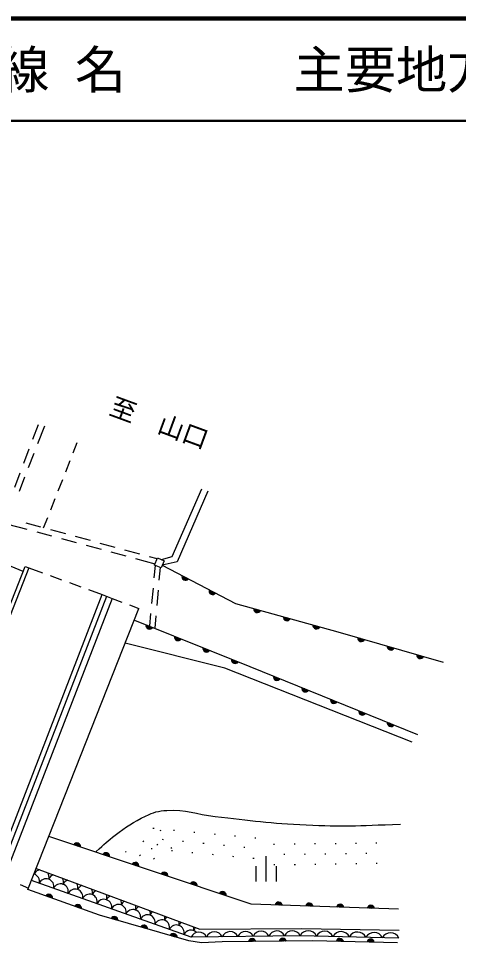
# Model space of a CAD drawing. Units: millimetres, scale not verified. Extents: x 40000 to 680000, y 20000 to 380000.
# Drawn here: x 189862 to 232838, y 289553 to 380000 of the extents above; entities that cross this region are included whole.
import ezdxf
from ezdxf.enums import TextEntityAlignment as Align

# ---------------------------------------------------------------- set-up
doc = ezdxf.new("R2010")
doc.units = ezdxf.units.MM
doc.header["$LTSCALE"] = 1000
for name, color, linetype, lineweight in [('M-BGD', 7, 'Continuous', 25), ('M-BMK-HTXT', 7, 'Continuous', 13), ('M-TTL', 2, 'Continuous', 140), ('M-TTL-LINE', 7, 'Continuous', 50)]:
    doc.layers.add(name, color=color, linetype=linetype, lineweight=lineweight)
doc.layers.add('M-TTL-TXT', color=7, linetype='Continuous')
doc.styles.add('ＭＳ ゴシック', font='')
doc.styles.get('ＭＳ ゴシック').set_extended_font_data('MS Gothic')

msp = doc.modelspace()

# ---------------------------------------------------------------- linework, layer by layer
at = {"layer": 'M-BGD'}
for p, q in [((191773, 340318), (191226, 338866)), ((191758, 338485), (192424, 340200)), ((195208, 337583), (195605, 338591)), ((190874, 337930), (190346, 336526)), ((190852, 336155), (191396, 337553)), ((194474, 335722), (194914, 336838)), ((189994, 335590), (189466, 334186)), ((189946, 333825), (190490, 335223)), ((193740, 333861), (194181, 334978)), ((190322, 325998), (171403, 333654)), ((193007, 332001), (193447, 333117)), ((192316, 330249), (192713, 331257)), ((188786, 330616), (190679, 330105)), ((192057, 330320), (190610, 330716)), ((191645, 329845), (193093, 329454)), ((194469, 329660), (193022, 330056)), ((196880, 329000), (195433, 329396)), ((194058, 329194), (195507, 328803)), ((196472, 328543), (197920, 328152)), ((199291, 328340), (197844, 328736)), ((198886, 327892), (200334, 327501)), ((201703, 327680), (200256, 328076)), ((201300, 327241), (203193, 326730)), ((203396, 327216), (202667, 327416)), ((203213, 326583), (203095, 325363)), ((190873, 326334), (192194, 325854)), ((203611, 325147), (203718, 326372)), ((192946, 325581), (194074, 325172)), ((194826, 324899), (195954, 324489)), ((196706, 324216), (198028, 323736)), ((202999, 324368), (202854, 322875)), ((203393, 322656), (203524, 324151)), ((187921, 296304), (198476, 323563)), ((199009, 323356), (199942, 323001)), ((190767, 294910), (201623, 322361)), ((200690, 322716), (201623, 322361)), ((202758, 321879), (202640, 320659)), ((203199, 320435), (203306, 321660)), ((202998, 300917), (203097, 300907)), ((203706, 300672), (203791, 300725)), ((204989, 300729), (205088, 300719)), ((206980, 300540), (207079, 300531)), ((208971, 300352), (209071, 300343)), ((202003, 299624), (202088, 299676)), ((203899, 299827), (203999, 299818)), ((205890, 299639), (205990, 299629)), ((207881, 299451), (207981, 299441)), ((210962, 300164), (211062, 300154)), ((212953, 299976), (213053, 299966)), ((216778, 299378), (216878, 299380)), ((218778, 299404), (218878, 299405)), ((220778, 299429), (220878, 299430)), ((222777, 299455), (222877, 299456)), ((224777, 299480), (224877, 299481)), ((200300, 298576), (200385, 298628)), ((202809, 298926), (202909, 298916)), ((203379, 299296), (203464, 299349)), ((204755, 298969), (204840, 299021)), ((204801, 298737), (204900, 298728)), ((206792, 298549), (206891, 298540)), ((209872, 299262), (209972, 299253)), ((211864, 299074), (211963, 299065)), ((214778, 299353), (214878, 299354)), ((201675, 298248), (201761, 298301)), ((203051, 297921), (203136, 297973)), ((208783, 298361), (208882, 298352)), ((210774, 298173), (210873, 298163)), ((212765, 297984), (212865, 297975)), ((214028, 298192), (214028, 295692)), ((215791, 298366), (215891, 298367)), ((217791, 298391), (217891, 298392)), ((219790, 298417), (219890, 298418)), ((221790, 298442), (221890, 298443)), ((223790, 298467), (223890, 298469)), ((191583, 296973), (207576, 291043)), ((213028, 297192), (213028, 295692)), ((214804, 297353), (214904, 297354)), ((215028, 297192), (215028, 295692)), ((216803, 297379), (216903, 297380)), ((218803, 297404), (218903, 297405)), ((220803, 297429), (220903, 297431)), ((222803, 297455), (222903, 297456)), ((224803, 297480), (224903, 297481)), ((206717, 290253), (191114, 295788)), ((190009, 295425), (190830, 295070))]:
    msp.add_line(p, q, dxfattribs=at)
for points in [[(203825, 327147), (204865, 327450), (207772, 334074)], [(208360, 333818), (205346, 326938), (203891, 326606)], [(203891, 326606), (211057, 322863), (221068, 320098), (231343, 317132)], [(201182, 321245), (212459, 316716), (228848, 310077)], [(228326, 309310), (210002, 316541), (200292, 318994)], [(226970, 292990), (212589, 293490), (192816, 300092)], [(226893, 289730), (218614, 289896), (209748, 289800), (207748, 289711), (206503, 289894), (197760, 292405), (190767, 294910)], [(227006, 290173), (217359, 290409), (206717, 290253)], [(207576, 291043), (217515, 291122), (227057, 290967)]]:
    msp.add_lwpolyline(points, dxfattribs=at)
for points in [[(203435, 327310), (204073, 327043), (203782, 326346), (203143, 326612)], [(180190, 300220), (190510, 326477), (190873, 326334), (180553, 300078)], [(187473, 296477), (198028, 323736), (199009, 323356), (188454, 296097)]]:
    msp.add_lwpolyline(points, close=True, dxfattribs=at)
for centre, radius, start, end in [((206169, 325477), 354, 161.21521, 323.62039), ((206169, 325477), 283, 163.43925, 321.39635), ((206169, 325477), 212, 167.18557, 317.65002), ((206169, 325477), 142, 174.8973, 309.93829), ((206169, 325477), 100, 185.21497, 299.62063), ((208828, 324088), 354, 161.21521, 323.62039), ((208828, 324088), 283, 163.43925, 321.39635), ((208828, 324088), 212, 167.18557, 317.65002), ((208828, 324088), 142, 174.8973, 309.93829), ((208828, 324088), 100, 185.21497, 299.62063), ((213185, 322331), 354, 173.35819, 335.76337), ((213185, 322331), 283, 175.58223, 333.53933), ((213185, 322331), 212, 179.32855, 329.793), ((213185, 322331), 142, 187.04028, 322.08127), ((213185, 322331), 100, 197.35794, 311.76361), ((216077, 321533), 354, 173.35819, 335.76337), ((216077, 321533), 283, 175.58223, 333.53933), ((216077, 321533), 212, 179.32855, 329.793), ((216077, 321533), 142, 187.04028, 322.08127), ((216077, 321533), 100, 197.35794, 311.76361), ((202665, 320708), 354, 166.91828, 329.32346), ((202665, 320708), 283, 169.14232, 327.09942), ((202665, 320708), 212, 172.88864, 323.35309), ((202665, 320708), 142, 180.60037, 315.64136), ((202665, 320708), 100, 190.91803, 305.3237), ((218968, 320734), 354, 173.35819, 335.76337), ((218968, 320734), 283, 175.58223, 333.53933), ((218968, 320734), 212, 179.32855, 329.793), ((218968, 320734), 142, 187.04028, 322.08127), ((218968, 320734), 100, 197.35794, 311.76361), ((205449, 319590), 354, 166.91828, 329.32346), ((205449, 319590), 283, 169.14232, 327.09942), ((205449, 319590), 212, 172.88864, 323.35309), ((205449, 319590), 142, 180.60037, 315.64136), ((205449, 319590), 100, 190.91803, 305.3237), ((223338, 319499), 354, 172.6967, 335.10188), ((223338, 319499), 283, 174.92074, 332.87784), ((223338, 319499), 212, 178.66706, 329.13151), ((223338, 319499), 142, 186.37879, 321.41978), ((223338, 319499), 100, 196.69646, 311.10212), ((208233, 318472), 354, 166.91828, 329.32346), ((208233, 318472), 283, 169.14232, 327.09942), ((208233, 318472), 212, 172.88864, 323.35309), ((208233, 318472), 142, 180.60037, 315.64136), ((208233, 318472), 100, 190.91803, 305.3237), ((226221, 318667), 354, 172.6967, 335.10188), ((226221, 318667), 283, 174.92074, 332.87784), ((226221, 318667), 212, 178.66706, 329.13151), ((226221, 318667), 142, 186.37879, 321.41978), ((226221, 318667), 100, 196.69646, 311.10212), ((229103, 317835), 354, 172.6967, 335.10188), ((229103, 317835), 283, 174.92074, 332.87784), ((229103, 317835), 212, 178.66706, 329.13151), ((229103, 317835), 142, 186.37879, 321.41978), ((229103, 317835), 100, 196.69646, 311.10212), ((211017, 317354), 354, 166.91828, 329.32346), ((211017, 317354), 283, 169.14232, 327.09942), ((211017, 317354), 212, 172.88864, 323.35309), ((211017, 317354), 142, 180.60037, 315.64136), ((211017, 317354), 100, 190.91803, 305.3237), ((215113, 315699), 354, 166.7445, 329.14968), ((215113, 315699), 283, 168.96854, 326.92564), ((215113, 315699), 212, 172.71487, 323.17931), ((215113, 315699), 142, 180.4266, 315.46758), ((215113, 315699), 100, 190.74426, 305.14992), ((217893, 314573), 354, 166.7445, 329.14968), ((217893, 314573), 283, 168.96854, 326.92564), ((217893, 314573), 212, 172.71487, 323.17931), ((217893, 314573), 142, 180.4266, 315.46758), ((217893, 314573), 100, 190.74426, 305.14992), ((220674, 313447), 354, 166.7445, 329.14968), ((220674, 313447), 283, 168.96854, 326.92564), ((220674, 313447), 212, 172.71487, 323.17931), ((220674, 313447), 142, 180.4266, 315.46758), ((220674, 313447), 100, 190.74426, 305.14992), ((223454, 312320), 354, 166.7445, 329.14968), ((223454, 312320), 283, 168.96854, 326.92564), ((223454, 312320), 212, 172.71487, 323.17931), ((223454, 312320), 142, 180.4266, 315.46758), ((223454, 312320), 100, 190.74426, 305.14992), ((226235, 311194), 354, 166.7445, 329.14968), ((226235, 311194), 283, 168.96854, 326.92564), ((226235, 311194), 212, 172.71487, 323.17931), ((226235, 311194), 142, 180.4266, 315.46758), ((226235, 311194), 100, 190.74426, 305.14992), ((195572, 299115), 354, 350.33191, 152.73709), ((195572, 299115), 283, 352.55595, 150.51305), ((195572, 299115), 212, 356.30228, 146.76673), ((195572, 299115), 142, 4.01401, 139.055), ((195572, 299115), 100, 14.33167, 128.73734), ((198417, 298165), 354, 350.33191, 152.73709), ((198417, 298165), 283, 352.55595, 150.51305), ((198417, 298165), 212, 356.30228, 146.76673), ((198417, 298165), 142, 4.01401, 139.055), ((198417, 298165), 100, 14.33167, 128.73734), ((192090, 296130), 752, 104.79594, 156.51903), ((201263, 297215), 354, 350.33191, 152.73709), ((201263, 297215), 283, 352.55595, 150.51305), ((201263, 297215), 212, 356.30228, 146.76673), ((201263, 297215), 142, 4.01401, 139.055), ((201263, 297215), 100, 14.33167, 128.73734), ((191149, 295721), 752, 344.41876, 72.79943), ((190676, 296631), 752, 344.41876, 355.88355), ((192563, 295219), 752, 344.41876, 156.51903), ((192090, 296130), 752, 344.41876, 34.51673), ((193504, 295628), 752, 107.52157, 156.51903), ((193504, 295628), 752, 344.41876, 31.7911), ((194917, 295127), 752, 110.08965, 156.51903), ((204108, 296264), 354, 350.33191, 152.73709), ((204108, 296264), 283, 352.55595, 150.51305), ((204108, 296264), 212, 356.30228, 146.76673), ((204108, 296264), 142, 4.01401, 139.055), ((204108, 296264), 100, 14.33167, 128.73734), ((193976, 294718), 752, 344.41876, 156.51903), ((195390, 294216), 752, 344.41876, 156.51903), ((194917, 295127), 752, 344.41876, 29.22302), ((196331, 294625), 752, 112.52913, 156.51903), ((196331, 294625), 752, 344.41876, 26.78354), ((206954, 295314), 354, 350.33191, 152.73709), ((206954, 295314), 283, 352.55595, 150.51305), ((206954, 295314), 212, 356.30228, 146.76673), ((206954, 295314), 142, 4.01401, 139.055), ((206954, 295314), 100, 14.33167, 128.73734), ((192833, 294112), 354, 349.08883, 151.49401), ((192833, 294112), 283, 351.31287, 149.26997), ((192833, 294112), 212, 355.0592, 145.52364), ((192833, 294112), 142, 2.77092, 137.81191), ((192833, 294112), 100, 13.08859, 127.49425), ((196804, 293715), 752, 344.41876, 156.51903), ((197745, 294124), 752, 114.86146, 156.51903), ((198217, 293213), 752, 344.41876, 156.51903), ((197745, 294124), 752, 344.41876, 24.45121), ((199158, 293622), 752, 117.10306, 156.51903), ((209799, 294364), 354, 350.33191, 152.73709), ((209799, 294364), 283, 352.55595, 150.51305), ((209799, 294364), 212, 356.30228, 146.76673), ((209799, 294364), 142, 4.01401, 139.055), ((209799, 294364), 100, 14.33167, 128.73734), ((195657, 293100), 354, 349.08883, 151.49401), ((195657, 293100), 283, 351.31287, 149.26997), ((195657, 293100), 212, 355.0592, 145.52364), ((195657, 293100), 142, 2.77092, 137.81191), ((195657, 293100), 100, 13.08859, 127.49425), ((199631, 292712), 752, 344.41876, 156.51903), ((199158, 293622), 752, 344.41876, 22.20961), ((200572, 293121), 752, 119.26685, 156.51903), ((200572, 293121), 752, 344.41876, 20.04582), ((201986, 292619), 752, 121.36321, 156.51903), ((215280, 293342), 354, 6.80647, 169.21165), ((215280, 293342), 283, 9.03051, 166.98761), ((215280, 293342), 212, 12.77684, 163.24128), ((215280, 293342), 142, 20.48857, 155.52955), ((215280, 293342), 100, 30.80623, 145.21189), ((218278, 293238), 354, 6.80647, 169.21165), ((218278, 293238), 283, 9.03051, 166.98761), ((218278, 293238), 212, 12.77684, 163.24128), ((218278, 293238), 142, 20.48857, 155.52955), ((218278, 293238), 100, 30.80623, 145.21189), ((221277, 293133), 354, 6.80647, 169.21165), ((221277, 293133), 283, 9.03051, 166.98761), ((221277, 293133), 212, 12.77684, 163.24128), ((221277, 293133), 142, 20.48857, 155.52955), ((221277, 293133), 100, 30.80623, 145.21189), ((224275, 293029), 354, 6.80647, 169.21165), ((224275, 293029), 283, 9.03051, 166.98761), ((224275, 293029), 212, 12.77684, 163.24128), ((224275, 293029), 142, 20.48857, 155.52955), ((224275, 293029), 100, 30.80623, 145.21189), ((199233, 291925), 354, 352.77512, 155.1803), ((199233, 291925), 283, 354.99916, 152.95626), ((201045, 292210), 752, 344.41876, 156.51903), ((202459, 291709), 752, 344.41876, 156.51903), ((201986, 292619), 752, 344.41876, 17.94946), ((203399, 292118), 752, 123.40066, 156.51903), ((203399, 292118), 752, 344.41876, 15.91201), ((204813, 291616), 752, 125.38628, 156.51903), ((199233, 291925), 212, 358.74549, 149.20993), ((199233, 291925), 142, 6.45722, 141.4982), ((199233, 291925), 100, 16.77488, 131.18054), ((202116, 291097), 354, 352.77512, 155.1803), ((202116, 291097), 283, 354.99916, 152.95626), ((202116, 291097), 212, 358.74549, 149.20993), ((203872, 291207), 752, 344.41876, 156.51903), ((205286, 290706), 752, 344.41876, 156.51903), ((204813, 291616), 752, 344.41876, 13.92639), ((206227, 291115), 752, 127.32606, 156.51903), ((206227, 291115), 752, 344.41876, 11.98661), ((193445, 293952), 8064, 203.26351, 269.95159), ((193445, 293952), 7692, 203.26351, 269.95159), ((202116, 291097), 142, 6.45722, 141.4982), ((202116, 291097), 100, 16.77488, 131.18054), ((205000, 290269), 354, 352.77512, 155.1803), ((205000, 290269), 283, 354.99916, 152.95626), ((205000, 290269), 212, 358.74549, 149.20993), ((205000, 290269), 142, 6.45722, 141.4982), ((205000, 290269), 100, 16.77488, 131.18054), ((206700, 290204), 752, 44.44544, 156.51903), ((207482, 289936), 828, 24.17372, 157.50078), ((207640, 290613), 752, 129.22512, 156.51903), ((209002, 289959), 828, 24.17372, 157.50078), ((210523, 289981), 828, 24.17372, 157.50078), ((212043, 290003), 828, 24.17372, 157.50078), ((213563, 290025), 828, 24.17372, 157.50078), ((215084, 290047), 828, 24.17372, 157.50078), ((216604, 290070), 828, 24.17372, 157.50078), ((218154, 289993), 897, 24.85586, 152.34603), ((219761, 289953), 897, 24.85586, 152.34603), ((221369, 289914), 897, 24.85586, 152.34603), ((222977, 289875), 897, 24.85586, 152.34603), ((224585, 289835), 897, 24.85586, 152.34603), ((226193, 289796), 897, 24.85586, 152.34603), ((212681, 289777), 354, 9.42109, 171.82627), ((212681, 289777), 283, 11.64513, 169.60223), ((212681, 289777), 212, 15.39146, 165.85591), ((212681, 289777), 142, 23.10319, 158.14418), ((212681, 289777), 100, 33.42085, 147.82651), ((215681, 289810), 354, 9.42109, 171.82627), ((215681, 289810), 283, 11.64513, 169.60223), ((215681, 289810), 212, 15.39146, 165.85591), ((215681, 289810), 142, 23.10319, 158.14418), ((215681, 289810), 100, 33.42085, 147.82651), ((221252, 289789), 354, 7.64435, 170.04953), ((221252, 289789), 283, 9.86839, 167.82549), ((221252, 289789), 212, 13.61471, 164.07916), ((221252, 289789), 142, 21.32644, 156.36743), ((221252, 289789), 100, 31.6441, 146.04977), ((224252, 289728), 354, 7.64435, 170.04953), ((224252, 289728), 283, 9.86839, 167.82549), ((224252, 289728), 212, 13.61471, 164.07916), ((224252, 289728), 142, 21.32644, 156.36743), ((224252, 289728), 100, 31.6441, 146.04977)]:
    msp.add_arc(centre, radius, start, end, dxfattribs=at)
msp.add_open_spline([(197454, 298620), (198284, 299412), (198555, 299644), (199317, 300233), (200400, 301070), (201053, 301498), (202281, 302100), (203035, 302470), (203520, 302601), (204357, 302653), (206206, 302769), (207222, 302272), (209062, 302065), (212532, 301674), (214473, 301377), (217962, 301227), (221551, 301072), (222821, 301132), (227158, 301321)], degree=3, knots=[0, 0, 0, 0, 1, 1, 1, 2, 2, 2, 3, 3, 3, 4, 4, 4, 5, 5, 5, 6, 6, 6, 6], dxfattribs=at)
at = {"layer": 'M-TTL'}
msp.add_line((680000, 380000), (40000, 380000), dxfattribs=at)
at = {"layer": 'M-TTL-LINE'}
msp.add_line((40000, 370000), (680000, 370000), dxfattribs=at)

# ---------------------------------------------------------------- texts
at = {"layer": 'M-BMK-HTXT', "style": 'ＭＳ ゴシック'}
msp.add_text('至\u3000山口', height=1833, rotation=339.841, dxfattribs=at).set_placement((203615, 340508), align=Align.MIDDLE_CENTER)
at = {"layer": 'M-TTL-TXT', "style": 'ＭＳ ゴシック'}
for s, p in [('路 線 名', (180380, 375000)), ('主要地方道\u3000山口鹿野線', (216734, 375000))]:
    msp.add_text(s, height=3666, dxfattribs=at).set_placement(p, align=Align.MIDDLE_LEFT)

doc.saveas('drawing.dxf')
